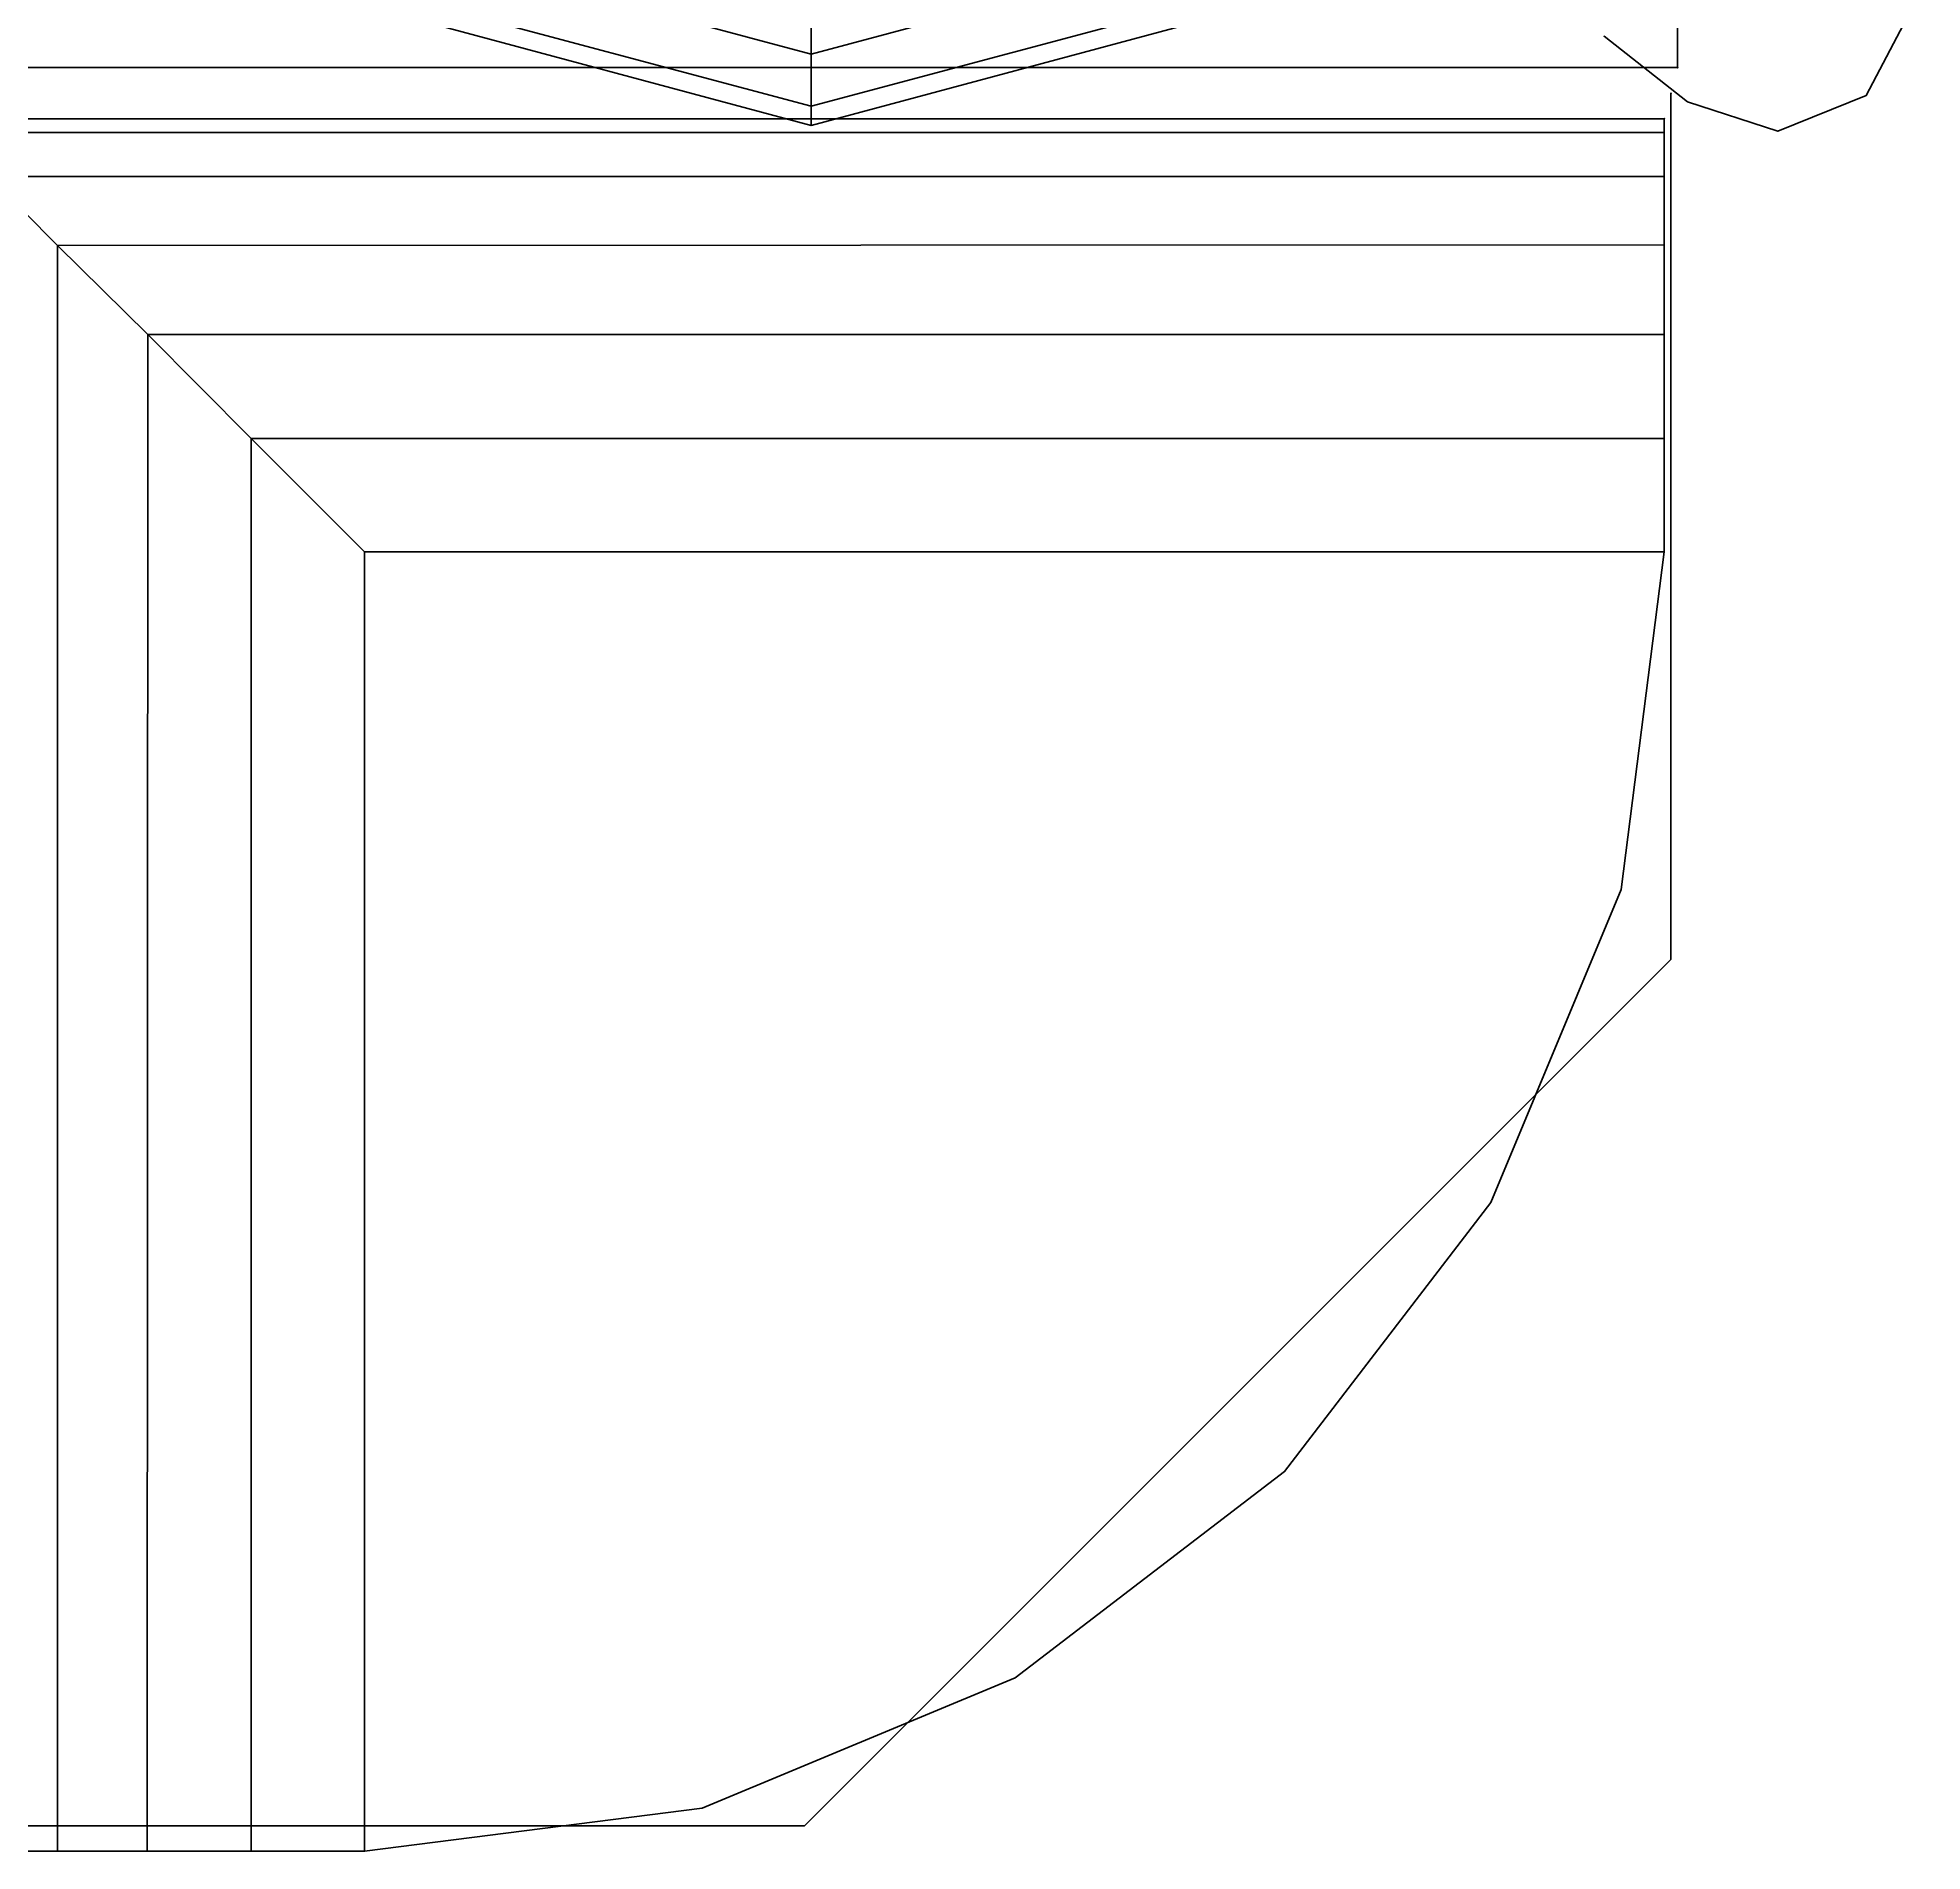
# Model space of a CAD drawing. Extents: x -170 to 1783, y -20 to 1205.
# Drawn here: x 1327.867 to 1330.042, y 207.326 to 209.42 of the extents above; entities that cross this region are included whole.
import ezdxf
from ezdxf.enums import TextEntityAlignment as Align

# ---------------------------------------------------------------- set-up
doc = ezdxf.new("R2010")
doc.units = 0
doc.header["$LTSCALE"] = 96
doc.header["$MEASUREMENT"] = 0
for name, color, linetype in [('A-FURN-3-PANEL-GLIDE', 7, 'Continuous'), ('A-FURN-3-PANEL-TRIM', 7, 'Continuous'), ('A-FURN-P-PNLS', 7, 'Continuous'), ('A-FURN-P-PNLS-POWR', 7, 'Continuous'), ('A-FURN-P-WKSF', 7, 'Continuous'), ('MAIN_PANEL', 7, 'Continuous'), ('MAIN_PANEL_COMP', 7, 'Continuous'), ('MAIN_WKSURF', 7, 'Continuous'), ('SM', 7, 'Continuous')]:
    doc.layers.add(name, color=color, linetype=linetype)

# ---------------------------------------------------------------- blocks, each defined once
blk = doc.blocks.new('EC-WYC-64-2424-T')
at = {"layer": 'A-FURN-P-WKSF', "color": 7, "linetype": 'Continuous'}
blk.add_arc((1.25, -70.75), 1.25, 180, 270, dxfattribs=at)
at = {"layer": 'MAIN_WKSURF', "color": 7, "linetype": 'Continuous'}
blk.add_point((0, -72), dxfattribs=at)
blk.add_point((0, -72), dxfattribs=at)
blk = doc.blocks.new('EC-EFP-456')
at = {"layer": 'A-FURN-3-PANEL-GLIDE', "color": 20, "linetype": 'Continuous'}
for points in [[(-0.0447, 1, 0.2464), (-0.0668, 1, 0.1642), (0.0608, 1.4759, 0.1642), (0.0798, 1.4649, 0.2464)], [(-0.0668, 1, 0.1642), (-0.0447, 1, 0.0821), (0.0798, 1.4649, 0.0821), (0.0608, 1.4759, 0.1642)], [(0.0154, 1, 0.3065), (-0.0447, 1, 0.2464), (0.0798, 1.4649, 0.2464), (0.1319, 1.4348, 0.3065)], [(-0.0447, 1, 0.0821), (0.0154, 1, 0.022), (0.1319, 1.4348, 0.022), (0.0798, 1.4649, 0.0821)], [(0.0975, 1, 0.3285), (0.0154, 1, 0.3065), (0.1319, 1.4348, 0.3065), (0.203, 1.3937, 0.3285)], [(0.0154, 1, 0.022), (0.0975, 1), (0.203, 1.3937), (0.1319, 1.4348, 0.022)], [(0.0798, 0.5351, 0.2464), (0.0608, 0.5241, 0.1642), (-0.0668, 1, 0.1642), (-0.0447, 1, 0.2464)], [(0.0608, 0.5241, 0.1642), (0.0798, 0.5351, 0.0821), (-0.0447, 1, 0.0821), (-0.0668, 1, 0.1642)], [(0.1319, 0.5652, 0.3065), (0.0798, 0.5351, 0.2464), (-0.0447, 1, 0.2464), (0.0154, 1, 0.3065)], [(0.0798, 0.5351, 0.0821), (0.1319, 0.5652, 0.022), (0.0154, 1, 0.022), (-0.0447, 1, 0.0821)], [(0.203, 0.6063, 0.3285), (0.1319, 0.5652, 0.3065), (0.0154, 1, 0.3065), (0.0975, 1, 0.3285)], [(0.1319, 0.5652, 0.022), (0.203, 0.6063), (0.0975, 1), (0.0154, 1, 0.022)]]:
    blk.add_3dface(points, dxfattribs=at)
at = {"layer": 'A-FURN-3-PANEL-TRIM', "color": 60, "linetype": 'Continuous'}
for points, invisible_edges in [([(-0.0735, -0.1159, 3.5747), (0.6, -0.1348, 3.5747), (0.0361, 0.0847, 3.5747), (-0.0395, -0.0114, 3.5747)], 3), ([(-0.0735, -0.1159, 4.2397), (-0.0395, -0.0114, 4.2397), (0.0361, 0.0847, 4.2397), (0.6, -0.1348, 4.2397)], 12), ([(-0.0735, -0.1159, 3.8013), (-0.0395, -0.0114, 3.8013), (0.0361, 0.0847, 3.8013), (0.6, -0.1348, 3.8013)], 12), ([(-0.0735, -0.1159, 4.013), (0.6, -0.1348, 4.013), (0.0361, 0.0847, 4.013), (-0.0395, -0.0114, 4.013)], 3), ([(0.065, -0.269, 3.5747), (0.6, -0.1348, 3.5747), (-0.0735, -0.1159, 3.5747), (-0.0322, -0.2178, 3.5747)], 3), ([(0.065, -0.269, 4.2397), (-0.0322, -0.2178, 4.2397), (-0.0735, -0.1159, 4.2397), (0.6, -0.1348, 4.2397)], 12), ([(0.065, -0.269, 3.8013), (-0.0322, -0.2178, 3.8013), (-0.0735, -0.1159, 3.8013), (0.6, -0.1348, 3.8013)], 12), ([(0.065, -0.269, 4.013), (0.6, -0.1348, 4.013), (-0.0735, -0.1159, 4.013), (-0.0322, -0.2178, 4.013)], 3)]:
    blk.add_3dface(points, dxfattribs=dict(at, invisible_edges=invisible_edges))
for points in [[(-0.0395, -0.0114, 4.013), (0.0361, 0.0847, 4.013), (0.0361, 0.0847, 4.2397), (-0.0395, -0.0114, 4.2397)], [(-0.0395, -0.0114, 3.5747), (0.0361, 0.0847, 3.5747), (0.0361, 0.0847, 3.8013), (-0.0395, -0.0114, 3.8013)], [(-0.0735, -0.1159, 4.013), (-0.0395, -0.0114, 4.013), (-0.0395, -0.0114, 4.2397), (-0.0735, -0.1159, 4.2397)], [(-0.0735, -0.1159, 3.5747), (-0.0395, -0.0114, 3.5747), (-0.0395, -0.0114, 3.8013), (-0.0735, -0.1159, 3.8013)], [(-0.0322, -0.2178, 4.013), (-0.0735, -0.1159, 4.013), (-0.0735, -0.1159, 4.2397), (-0.0322, -0.2178, 4.2397)], [(-0.0322, -0.2178, 3.5747), (-0.0735, -0.1159, 3.5747), (-0.0735, -0.1159, 3.8013), (-0.0322, -0.2178, 3.8013)], [(0.065, -0.269, 4.013), (-0.0322, -0.2178, 4.013), (-0.0322, -0.2178, 4.2397), (0.065, -0.269, 4.2397)], [(0.065, -0.269, 3.5747), (-0.0322, -0.2178, 3.5747), (-0.0322, -0.2178, 3.8013), (0.065, -0.269, 3.8013)]]:
    blk.add_3dface(points, dxfattribs=at)
at = {"layer": 'A-FURN-P-PNLS', "color": 60, "linetype": 'Continuous'}
for p, q in [((0, 0), (0, 2)), ((48, 0), (0, 0))]:
    blk.add_line(p, q, dxfattribs=at)
at = {"layer": 'A-FURN-P-PNLS-POWR', "color": 1, "linetype": 'Continuous'}
blk.add_line((22, 1), (0, 1), dxfattribs=at)
at = {"layer": 'MAIN_PANEL', "color": 7, "linetype": 'Continuous'}
for p in [(0, 0), (0, 0, 55.663), (0, 0), (0, 0)]:
    blk.add_point(p, dxfattribs=at)
blk = doc.blocks.new('EC-FPFC-56')
at = {"layer": 'MAIN_PANEL_COMP', "color": 7, "linetype": 'Continuous'}
for p in [(0.0002, 0), (0.0002, 0), (0.0297, -0.0077), (0.0297, -0.0077)]:
    blk.add_point(p, dxfattribs=at)
at = {"layer": 'SM', "color": 60, "linetype": 'Continuous'}
for p, q in [((1.0002, 0), (0.0002, 0)), ((2.0002, -1), (1.0002, 0)), ((2.0002, -2), (2.0002, -1))]:
    blk.add_line(p, q, dxfattribs=at)
for points in [[(0.0297, -0.0077, 3), (0.0297, -2.0077, 3), (0.0297, -2.0077, 55.5), (0.0297, -0.0077, 55.5)], [(0.0297, -0.0077, 55.5), (0.5297, -0.0077, 55.5), (0.5297, -0.0077, 3), (0.0297, -0.0077, 3)], [(0.0454, -0.0077, 55.6299), (0.0297, -0.0077, 55.5), (0.0297, -2.0077, 55.5), (0.0454, -1.9911, 55.6299)], [(0.0297, -0.0077), (0.0297, -2.0077), (0.0297, -2.0077, 3), (0.0297, -0.0077, 3)], [(0.0297, -0.0077, 3), (0.5297, -0.0077, 3), (0.5297, -0.0077), (0.0297, -0.0077)], [(0.0962, -0.0077, 55.75), (0.0454, -0.0077, 55.6299), (0.0454, -1.9911, 55.6299), (0.0962, -1.9413, 55.75)], [(0.1753, -0.0077, 55.8535), (0.0962, -0.0077, 55.75), (0.0962, -1.9413, 55.75), (0.1762, -1.8621, 55.8535)], [(0.2788, -0.0077, 55.9326), (0.1753, -0.0077, 55.8535), (0.1762, -1.8621, 55.8535), (0.2788, -1.7577, 55.9326)], [(0.3989, -0.0077, 55.9834), (0.2788, -0.0077, 55.9326), (0.2788, -1.7577, 55.9326), (0.3989, -1.6385, 55.9834)], [(0.5297, -0.0077, 56), (0.3989, -0.0077, 55.9834), (0.3989, -1.6385, 55.9834), (0.5297, -1.5077, 56)], [(0.9194, -0.0575, 55.5), (0.5297, -0.0077, 55.5), (0.5297, -0.0077, 56), (0.9194, -0.0575, 56)], [(0.9194, -0.0575), (0.5297, -0.0077), (0.5297, -0.0077, 3), (0.9194, -0.0575, 3)], [(0.9194, -0.0575, 3), (0.5297, -0.0077, 3), (0.5297, -0.0077, 55.5), (0.9194, -0.0575, 55.5)], [(1.2807, -0.2079), (0.9194, -0.0575), (0.9194, -0.0575, 3), (1.2807, -0.2079, 3)], [(1.2807, -0.2079, 55.5), (0.9194, -0.0575, 55.5), (0.9194, -0.0575, 56), (1.2807, -0.2079, 56)], [(1.2807, -0.2079, 3), (0.9194, -0.0575, 3), (0.9194, -0.0575, 55.5), (1.2807, -0.2079, 55.5)], [(1.5913, -0.4461), (1.2807, -0.2079), (1.2807, -0.2079, 3), (1.5913, -0.4461, 3)], [(1.5913, -0.4461, 55.5), (1.2807, -0.2079, 55.5), (1.2807, -0.2079, 56), (1.5913, -0.4461, 56)], [(1.5913, -0.4461, 3), (1.2807, -0.2079, 3), (1.2807, -0.2079, 55.5), (1.5913, -0.4461, 55.5)], [(1.8295, -0.7567), (1.5913, -0.4461), (1.5913, -0.4461, 3), (1.8295, -0.7567, 3)], [(1.8295, -0.7567, 3), (1.5913, -0.4461, 3), (1.5913, -0.4461, 55.5), (1.8295, -0.7567, 55.5)], [(1.8295, -0.7567, 55.5), (1.5913, -0.4461, 55.5), (1.5913, -0.4461, 56), (1.8295, -0.7567, 56)], [(1.9799, -1.118), (1.8295, -0.7567), (1.8295, -0.7567, 3), (1.9799, -1.118, 3)], [(1.9799, -1.118, 3), (1.8295, -0.7567, 3), (1.8295, -0.7567, 55.5), (1.9799, -1.118, 55.5)], [(1.9799, -1.118, 55.5), (1.8295, -0.7567, 55.5), (1.8295, -0.7567, 56), (1.9799, -1.118, 56)], [(2.0297, -1.5077), (1.9799, -1.118), (1.9799, -1.118, 3), (2.0297, -1.5077, 3)], [(2.0297, -1.5077, 3), (1.9799, -1.118, 3), (1.9799, -1.118, 55.5), (2.0297, -1.5077, 55.5)], [(2.0297, -1.5077, 55.5), (1.9799, -1.118, 55.5), (1.9799, -1.118, 56), (2.0297, -1.5077, 56)], [(2.0297, -1.6385, 55.9834), (2.0297, -1.5077, 56), (0.5297, -1.5077, 56), (0.3989, -1.6385, 55.9834)], [(2.0297, -2.0077, 3), (2.0297, -1.5077, 3), (2.0297, -1.5077, 55.5), (2.0297, -2.0077, 55.5)], [(2.0297, -2.0077), (2.0297, -1.5077), (2.0297, -1.5077, 3), (2.0297, -2.0077, 3)], [(2.0297, -1.7586, 55.9326), (2.0297, -1.6385, 55.9834), (0.3989, -1.6385, 55.9834), (0.2788, -1.7577, 55.9326)], [(0.2788, -1.7577, 55.9326), (0.1762, -1.8621, 55.8535), (2.0297, -1.8621, 55.8535), (2.0297, -1.7586, 55.9326)], [(0.1762, -1.8621, 55.8535), (0.0962, -1.9413, 55.75), (2.0297, -1.9413, 55.75), (2.0297, -1.8621, 55.8535)]]:
    blk.add_3dface(points, dxfattribs=at)
for points, invisible_edges in [([(0.0454, -0.0077, 55.6299), (0.5297, -0.0077, 55.5), (0.0297, -0.0077, 55.5)], 1), ([(0.5297, -0.0077, 55.5), (0.0454, -0.0077, 55.6299), (0.5297, -0.0077, 56)], 3), ([(0.0962, -0.0077, 55.75), (0.5297, -0.0077, 56), (0.0454, -0.0077, 55.6299)], 3), ([(0.5297, -0.0077, 56), (0.0962, -0.0077, 55.75), (0.3989, -0.0077, 55.9834)], 3), ([(0.1753, -0.0077, 55.8535), (0.3989, -0.0077, 55.9834), (0.0962, -0.0077, 55.75)], 3), ([(0.3989, -0.0077, 55.9834), (0.1753, -0.0077, 55.8535), (0.2788, -0.0077, 55.9326)], 1), ([(0.5297, -1.5077, 56), (1.9799, -1.118, 56), (0.5297, -0.0077, 56)], 3), ([(1.8295, -0.7567, 56), (0.5297, -0.0077, 56), (1.9799, -1.118, 56)], 3), ([(0.5297, -0.0077, 56), (1.8295, -0.7567, 56), (0.9194, -0.0575, 56)], 3), ([(1.5913, -0.4461, 56), (0.9194, -0.0575, 56), (1.8295, -0.7567, 56)], 3), ([(0.9194, -0.0575, 56), (1.5913, -0.4461, 56), (1.2807, -0.2079, 56)], 1), ([(1.9799, -1.118, 56), (0.5297, -1.5077, 56), (2.0297, -1.5077, 56)], 1), ([(2.0297, -2.0077, 55.5), (2.0297, -1.5077, 55.5), (2.0297, -1.992, 55.6299)], 2), ([(2.0297, -1.5077, 56), (2.0297, -1.992, 55.6299), (2.0297, -1.5077, 55.5)], 3), ([(2.0297, -1.992, 55.6299), (2.0297, -1.5077, 56), (2.0297, -1.9413, 55.75)], 3), ([(2.0297, -1.6385, 55.9834), (2.0297, -1.9413, 55.75), (2.0297, -1.5077, 56)], 3), ([(2.0297, -1.9413, 55.75), (2.0297, -1.6385, 55.9834), (2.0297, -1.8621, 55.8535)], 3), ([(2.0297, -1.7586, 55.9326), (2.0297, -1.8621, 55.8535), (2.0297, -1.6385, 55.9834)], 2)]:
    blk.add_3dface(points, dxfattribs=dict(at, invisible_edges=invisible_edges))

msp = doc.modelspace()

# ---------------------------------------------------------------- block references
at = {"layer": 'MAIN_PANEL', "color": 47, "linetype": 'Continuous'}
ref = msp.add_blockref('EC-EFP-456', (1329.75988, 209.38505), dxfattribs=dict(at, rotation=90))
ref.add_attrib('CAPMC', 'ECH', dxfattribs={"color": 47, "linetype": 'Continuous', "height": 0.000000012, "width": 0.666667}).set_placement((1329.75988, 209.38505), align=Align.BOTTOM_LEFT)
ref.add_attrib('CAPPN', 'EC-EFP-456', dxfattribs={"color": 47, "linetype": 'Continuous', "height": 0.000000012, "width": 0.666667}).set_placement((1329.75988, 209.38505), align=Align.BOTTOM_LEFT)
ref.add_attrib('CAPMG', 'RSI', dxfattribs={"color": 47, "linetype": 'Continuous', "height": 0.000000012, "width": 0.666667}).set_placement((1329.75988, 209.38505), align=Align.BOTTOM_LEFT)
ref.add_attrib('CAPQTY', '1', dxfattribs={"color": 47, "linetype": 'Continuous', "height": 0.000000012, "width": 0.666667}).set_placement((1329.75988, 209.38505), align=Align.BOTTOM_LEFT)
at = {"layer": 'MAIN_PANEL_COMP', "color": 47, "linetype": 'Continuous'}
ref = msp.add_blockref('EC-FPFC-56', (1329.75222, 209.35564), dxfattribs=dict(at, rotation=270))
ref.add_attrib('CAPMC', 'ECH', dxfattribs={"color": 47, "linetype": 'Continuous', "height": 0.000000012, "width": 0.666667}).set_placement((1329.75222, 209.35564), align=Align.BOTTOM_LEFT)
ref.add_attrib('CAPPN', 'EC-FPFC-56', dxfattribs={"color": 47, "linetype": 'Continuous', "height": 0.000000012, "width": 0.666667}).set_placement((1329.75222, 209.35564), align=Align.BOTTOM_LEFT)
ref.add_attrib('CAPMG', 'RSI', dxfattribs={"color": 47, "linetype": 'Continuous', "height": 0.000000012, "width": 0.666667}).set_placement((1329.75222, 209.35564), align=Align.BOTTOM_LEFT)
ref.add_attrib('CAPQTY', '1', dxfattribs={"color": 47, "linetype": 'Continuous', "height": 0.000000012, "width": 0.666667}).set_placement((1329.75222, 209.35564), align=Align.BOTTOM_LEFT)
at = {"layer": 'MAIN_WKSURF', "color": 47, "linetype": 'Continuous'}
msp.add_blockref('EC-WYC-64-2424-T', (1329.75988, 281.38505), dxfattribs=at)

doc.saveas('drawing.dxf')
